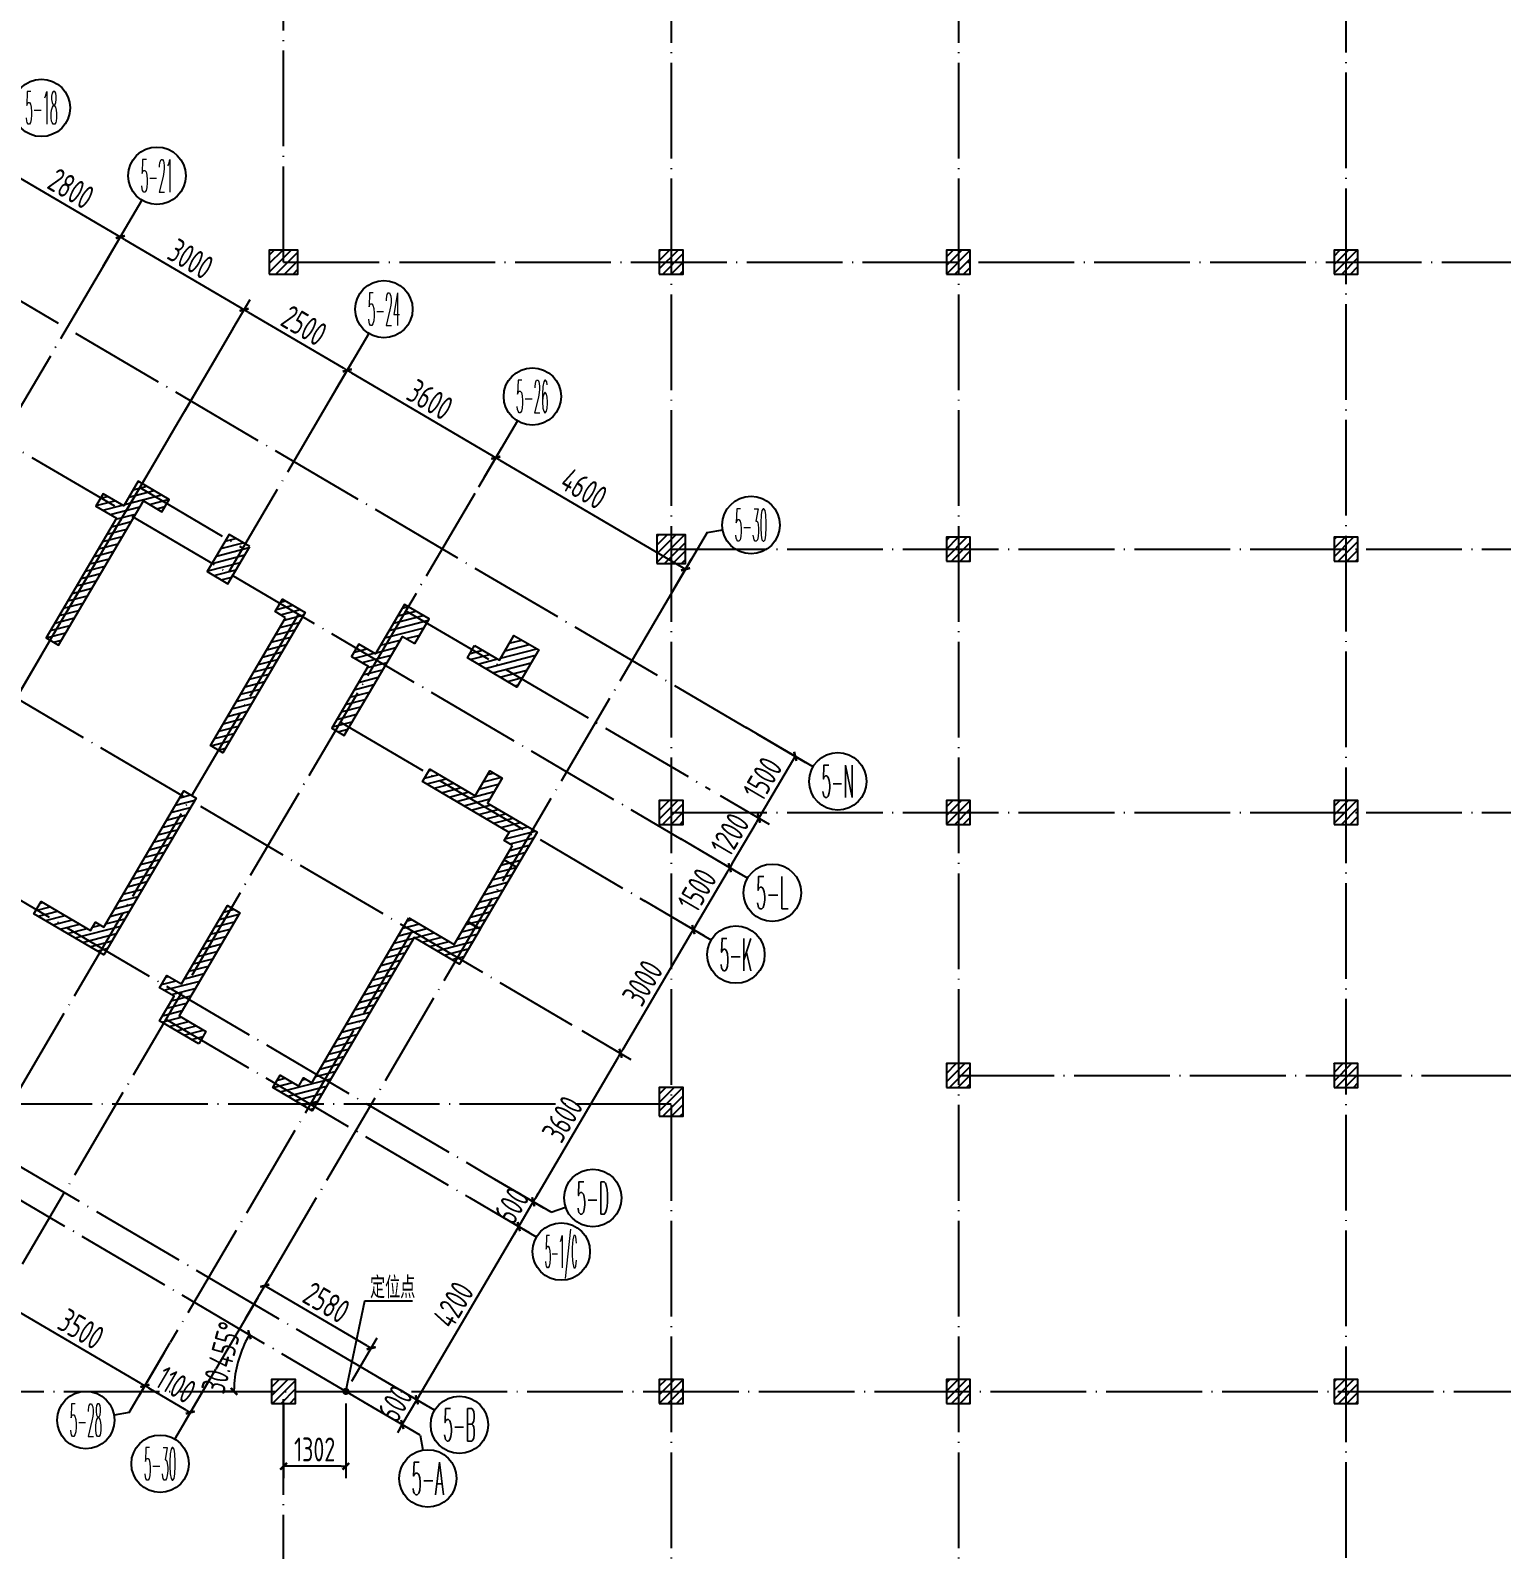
# Model space of a CAD drawing. Header units: millimetres. Extents: x 156735 to 386235, y 467499 to 703525.
# Drawn here: x 221457 to 252198, y 591088 to 622838 of the extents above; entities that cross this region are included whole.
import ezdxf
from ezdxf.enums import TextEntityAlignment as Align

# ---------------------------------------------------------------- set-up
doc = ezdxf.new("R2010")
doc.units = ezdxf.units.MM
doc.header["$LTSCALE"] = 100
doc.header["$PDMODE"] = 35
doc.header["$PDSIZE"] = 200
doc.linetypes.add('DOTE', pattern=[2.42, 2, -0.2, 0.02, -0.2])
for name, color, linetype in [('B-TEXT', 7, 'Continuous'), ('COLU', 7, 'Continuous'), ('colu-主楼', 7, 'Continuous'), ('h斜线-主楼', 7, 'Continuous'), ('h斜线-柱', 7, 'Continuous'), ('Q-AXIS', 3, 'Continuous'), ('Q-dote', 253, 'DOTE'), ('wall-主楼', 2, 'Continuous'), ('wall-开洞', 5, 'Continuous')]:
    doc.layers.add(name, color=color, linetype=linetype)
doc.styles.add('_TCH_AXIS', font='COMPLEX', dxfattribs={"bigfont": 'GBCBIG'})
doc.styles.add('COMPLEX', font='tssdeng.shx', dxfattribs={"width": 0.7, "bigfont": 'tssdchn.shx'})
doc.styles.add('TSSD_Dimension', font='Tssdeng.shx', dxfattribs={"width": 0.7, "bigfont": 'hztxt.shx'})
doc.styles.add('TSSD_REIN', font='Tssdeng.shx', dxfattribs={"width": 0.7, "bigfont": 'hztxt.shx'})
doc.dimstyles.new('TSSD_100_100', dxfattribs={"dimtxt": 300, "dimasz": 100, "dimexe": 100, "dimexo": 250, "dimgap": 100, "dimtad": 1, "dimdec": 0, "dimzin": 0, "dimdsep": 46, "dimtxsty": 'TSSD_Dimension', "dimblk": 'ARCHTICK', "dimcen": 0, "dimdle": 100, "dimclrt": 7, "dimadec": 0, "dimazin": 0, "dimtfac": 1, "dimtdec": 0, "dimtix": 1, "dimtmove": 2, "dimatfit": 3, "dimfxl": 1, "dimtolj": 1, "dimtzin": 0, "dimarcsym": 0})
doc.dimstyles.new('TSSD_100_100$0', dxfattribs={"dimtxt": 300, "dimasz": 100, "dimexe": 250, "dimexo": 250, "dimgap": 100, "dimtad": 1, "dimdec": 0, "dimzin": 0, "dimdsep": 46, "dimtxsty": 'TSSD_Dimension', "dimblk": '_tsdbk', "dimblk1": '_tsdbk', "dimblk2": '_tsdbk', "dimsah": 1, "dimcen": 0, "dimclrt": 7, "dimadec": 0, "dimazin": 0, "dimtfac": 1, "dimtdec": 0, "dimtix": 1, "dimtmove": 2, "dimatfit": 3, "dimldrblk": '_tsdbk', "dimfxl": 1, "dimtolj": 1, "dimtzin": 0, "dimarcsym": 0})
pattern_1 = [(14.545372, (-467532.8, -323140.33), (-31.895617, 122.929531), [])]
pattern_2 = [(45, (-467527.32, -323147.44), (-89.802561, 89.802561), [])]

# ---------------------------------------------------------------- blocks, each defined once
blk = doc.blocks.new('_tsdbk')
blk.add_line((-1, 0), (0, 0))
at = {"const_width": 0.5}
blk.add_lwpolyline([(-0.7, -0.7), (0.7, 0.7)], dxfattribs=at)
blk = doc.blocks.new('*D160')
at = {"layer": 'Defpoints', "color": 0}
for p in [(225981, 595610, 0), (225857, 595205), (225923, 594395), (228048, 594395), (228048, 594395)]:
    blk.add_point(p, dxfattribs=at)
at = {"layer": 'Q-AXIS', "color": 0, "lineweight": -2}
blk.add_line((225673, 594395), (225461, 594395), dxfattribs=at)
blk.add_arc((228048, 594395), 2337, 151.9977, 177.5477, dxfattribs=at)
at = {"layer": 'Q-AXIS', "color": 0, "lineweight": -2, "xscale": 100, "yscale": 100, "zscale": 100}
for p, rotation in [((226034, 595579), 60.77152682928899), ((225711, 594395), 268.7738449031905)]:
    blk.add_blockref('_tsdbk', p, dxfattribs=dict(at, rotation=rotation))
at = {"layer": 'Q-AXIS', "color": 7, "insert": (225456, 595100), "char_height": 500, "attachment_point": 5, "rotation": 74.7727, "style": 'TSSD_Dimension'}
blk.add_mtext('\\A1;30.455°', dxfattribs=at)
blk = doc.blocks.new('*D161')
at = {"layer": 'Defpoints', "color": 0}
for p in [(226746, 594395), (228048, 594395, 0), (226746, 592831)]:
    blk.add_point(p, dxfattribs=at)
at = {"layer": 'Q-AXIS', "color": 0, "lineweight": -2}
for p, q in [((226746, 594145), (226746, 592581)), ((228048, 594145), (228048, 592581)), ((227948, 592831), (226846, 592831))]:
    blk.add_line(p, q, dxfattribs=at)
at = {"layer": 'Q-AXIS', "color": 0, "lineweight": -2, "xscale": 100, "yscale": 100, "zscale": 100, "rotation": 180}
blk.add_blockref('_tsdbk', (226746, 592831), dxfattribs=at)
at = {"layer": 'Q-AXIS', "color": 0, "lineweight": -2, "xscale": 100, "yscale": 100, "zscale": 100}
blk.add_blockref('_tsdbk', (228048, 592831), dxfattribs=at)
at = {"layer": 'Q-AXIS', "color": 7, "insert": (227397, 593181), "char_height": 500, "attachment_point": 5, "style": 'TSSD_Dimension'}
blk.add_mtext('\\A1;1302', dxfattribs=at)
blk = doc.blocks.new('_AXISO')
blk.add_circle((0, 0), 0.5)
at = {"layer": 'B-TEXT', "style": 'COMPLEX', "width": 1.450893}
blk.add_attdef('A', text='', height=0.56, dxfattribs=at).set_placement((0.249375, -0.28), (0.749375, -0.28), align=Align.FIT)
blk = doc.blocks.new('*D162')
at = {"layer": 'Defpoints', "color": 0}
for p in [(228508, 594820), (228204, 594303), (229532, 594219)]:
    blk.add_point(p, dxfattribs=at)
at = {"layer": 'Q-AXIS', "color": 0, "lineweight": -2}
for p, q in [((228724, 594694), (229747, 594092)), ((229582, 594305), (229633, 594391)), ((228420, 594177), (229443, 593575)), ((229228, 593701), (229532, 594219)), ((229177, 593615), (229126, 593529))]:
    blk.add_line(p, q, dxfattribs=at)
at = {"layer": 'Q-AXIS', "color": 0, "lineweight": -2, "xscale": 100, "yscale": 100, "zscale": 100}
for p, rotation in [((229532, 594219), 239.5453717381822), ((229228, 593701), 59.54537173818224)]:
    blk.add_blockref('_tsdbk', p, dxfattribs=dict(at, rotation=rotation))
at = {"layer": 'Q-AXIS', "color": 7, "insert": (229078, 594137), "char_height": 500, "attachment_point": 5, "rotation": 59.5454, "style": 'TSSD_Dimension'}
blk.add_mtext('\\A1;600', dxfattribs=at)
blk = doc.blocks.new('*D163')
at = {"layer": 'Defpoints', "color": 0}
for p in [(234286, 604648), (235310, 604046), (232766, 602062)]:
    blk.add_point(p, dxfattribs=at)
at = {"layer": 'Q-AXIS', "color": 0, "lineweight": -2}
for p, q in [((234502, 604521), (235525, 603919)), ((233840, 601546), (235259, 603960)), ((232981, 601935), (234005, 601333))]:
    blk.add_line(p, q, dxfattribs=at)
at = {"layer": 'Q-AXIS', "color": 0, "lineweight": -2, "xscale": 100, "yscale": 100, "zscale": 100}
for p, rotation in [((235310, 604046), 59.5453717381822), ((233789, 601460), 239.5453717381822)]:
    blk.add_blockref('_tsdbk', p, dxfattribs=dict(at, rotation=rotation))
at = {"layer": 'Q-AXIS', "color": 7, "insert": (234248, 602930), "char_height": 500, "attachment_point": 5, "rotation": 59.5454, "style": 'TSSD_Dimension'}
blk.add_mtext('\\A1;3000', dxfattribs=at)
blk = doc.blocks.new('*D164')
at = {"layer": 'Defpoints', "color": 0}
for p in [(232766, 602062), (233789, 601460), (230941, 598958)]:
    blk.add_point(p, dxfattribs=at)
at = {"layer": 'Q-AXIS', "color": 0, "lineweight": -2}
for p, q in [((232981, 601935), (234005, 601333)), ((232015, 598443), (233739, 601374)), ((231157, 598831), (232180, 598230))]:
    blk.add_line(p, q, dxfattribs=at)
at = {"layer": 'Q-AXIS', "color": 0, "lineweight": -2, "xscale": 100, "yscale": 100, "zscale": 100}
for p, rotation in [((233789, 601460), 59.5453717381822), ((231965, 598356), 239.5453717381822)]:
    blk.add_blockref('_tsdbk', p, dxfattribs=dict(at, rotation=rotation))
at = {"layer": 'Q-AXIS', "color": 7, "insert": (232575, 600085), "char_height": 500, "attachment_point": 5, "rotation": 59.5454, "style": 'TSSD_Dimension'}
blk.add_mtext('\\A1;3600', dxfattribs=at)
blk = doc.blocks.new('*D165')
at = {"layer": 'Defpoints', "color": 0}
for p in [(230637, 598441), (231661, 597839), (228508, 594820)]:
    blk.add_point(p, dxfattribs=at)
at = {"layer": 'Q-AXIS', "color": 0, "lineweight": -2}
for p, q in [((230853, 598314), (231876, 597713)), ((229582, 594305), (231610, 597753)), ((228724, 594694), (229747, 594092))]:
    blk.add_line(p, q, dxfattribs=at)
at = {"layer": 'Q-AXIS', "color": 0, "lineweight": -2, "xscale": 100, "yscale": 100, "zscale": 100}
for p, rotation in [((231661, 597839), 59.5453717381822), ((229532, 594219), 239.5453717381822)]:
    blk.add_blockref('_tsdbk', p, dxfattribs=dict(at, rotation=rotation))
at = {"layer": 'Q-AXIS', "color": 7, "insert": (230294, 596206), "char_height": 500, "attachment_point": 5, "rotation": 59.5454, "style": 'TSSD_Dimension'}
blk.add_mtext('\\A1;4200', dxfattribs=at)
blk = doc.blocks.new('*D166')
at = {"layer": 'Defpoints', "color": 0}
for p in [(230941, 598958), (230637, 598441), (231965, 598356)]:
    blk.add_point(p, dxfattribs=at)
at = {"layer": 'Q-AXIS', "color": 0, "lineweight": -2}
for p, q in [((231157, 598831), (232180, 598230)), ((232015, 598443), (232066, 598529)), ((230853, 598314), (231876, 597713)), ((231661, 597839), (231965, 598356)), ((231610, 597753), (231559, 597667))]:
    blk.add_line(p, q, dxfattribs=at)
at = {"layer": 'Q-AXIS', "color": 0, "lineweight": -2, "xscale": 100, "yscale": 100, "zscale": 100}
for p, rotation in [((231965, 598356), 239.5453717381822), ((231661, 597839), 59.54537173818224)]:
    blk.add_blockref('_tsdbk', p, dxfattribs=dict(at, rotation=rotation))
at = {"layer": 'Q-AXIS', "color": 7, "insert": (231511, 598275), "char_height": 500, "attachment_point": 5, "rotation": 59.5454, "style": 'TSSD_Dimension'}
blk.add_mtext('\\A1;600', dxfattribs=at)
blk = doc.blocks.new('*D167')
at = {"layer": 'Defpoints', "color": 0}
for p in [(235655, 606975), (236678, 606373), (235047, 605941)]:
    blk.add_point(p, dxfattribs=at)
at = {"layer": 'Q-AXIS', "color": 0, "lineweight": -2}
for p, q in [((235870, 606848), (236894, 606246)), ((236121, 605425), (236628, 606287)), ((235262, 605814), (236286, 605212))]:
    blk.add_line(p, q, dxfattribs=at)
at = {"layer": 'Q-AXIS', "color": 0, "lineweight": -2, "xscale": 100, "yscale": 100, "zscale": 100}
for p, rotation in [((236678, 606373), 59.5453717381822), ((236070, 605339), 239.5453717381822)]:
    blk.add_blockref('_tsdbk', p, dxfattribs=dict(at, rotation=rotation))
at = {"layer": 'Q-AXIS', "color": 7, "insert": (236073, 606033), "char_height": 500, "attachment_point": 5, "rotation": 59.5454, "style": 'TSSD_Dimension'}
blk.add_mtext('\\A1;1200', dxfattribs=at)
blk = doc.blocks.new('*D168')
at = {"layer": 'Defpoints', "color": 0}
for p in [(235047, 605941), (236070, 605339), (234286, 604648)]:
    blk.add_point(p, dxfattribs=at)
at = {"layer": 'Q-AXIS', "color": 0, "lineweight": -2}
for p, q in [((235262, 605814), (236286, 605212)), ((235361, 604132), (236020, 605253)), ((234502, 604521), (235525, 603919))]:
    blk.add_line(p, q, dxfattribs=at)
at = {"layer": 'Q-AXIS', "color": 0, "lineweight": -2, "xscale": 100, "yscale": 100, "zscale": 100}
for p, rotation in [((236070, 605339), 59.5453717381822), ((235310, 604046), 239.5453717381822)]:
    blk.add_blockref('_tsdbk', p, dxfattribs=dict(at, rotation=rotation))
at = {"layer": 'Q-AXIS', "color": 7, "insert": (235388, 604870), "char_height": 500, "attachment_point": 5, "rotation": 59.5454, "style": 'TSSD_Dimension'}
blk.add_mtext('\\A1;1500', dxfattribs=at)
blk = doc.blocks.new('*D238')
at = {"layer": 'Defpoints', "color": 0}
for p in [(224380, 595414), (225328, 594856), (223849, 594510)]:
    blk.add_point(p, dxfattribs=at)
at = {"layer": 'Q-AXIS', "color": 0, "lineweight": -2}
for p, q in [((224253, 595198), (223722, 594295)), ((224711, 594004), (223935, 594460)), ((225202, 594640), (224671, 593737))]:
    blk.add_line(p, q, dxfattribs=at)
at = {"layer": 'Q-AXIS', "color": 0, "lineweight": -2, "xscale": 100, "yscale": 100, "zscale": 100}
for p, rotation in [((223849, 594510), 149.5453717284593), ((224797, 593953), 329.5453717284593)]:
    blk.add_blockref('_tsdbk', p, dxfattribs=dict(at, rotation=rotation))
at = {"layer": 'Q-AXIS', "color": 7, "insert": (224501, 594533), "char_height": 500, "attachment_point": 5, "rotation": 329.5454, "style": 'TSSD_Dimension'}
blk.add_mtext('\\A1;1100', dxfattribs=at)
blk = doc.blocks.new('*D245')
at = {"layer": 'Defpoints', "color": 0}
for p in [(221363, 597188), (220832, 596284), (224380, 595414)]:
    blk.add_point(p, dxfattribs=at)
at = {"layer": 'Q-AXIS', "color": 0, "lineweight": -2}
for p, q in [((221236, 596972), (220705, 596069)), ((223763, 594561), (220918, 596234)), ((224253, 595198), (223722, 594295))]:
    blk.add_line(p, q, dxfattribs=at)
at = {"layer": 'Q-AXIS', "color": 0, "lineweight": -2, "xscale": 100, "yscale": 100, "zscale": 100}
for p, rotation in [((220832, 596284), 149.5453717284593), ((223849, 594510), 329.5453717284593)]:
    blk.add_blockref('_tsdbk', p, dxfattribs=dict(at, rotation=rotation))
at = {"layer": 'Q-AXIS', "color": 7, "insert": (222518, 595699), "char_height": 500, "attachment_point": 5, "rotation": 329.5454, "style": 'TSSD_Dimension'}
blk.add_mtext('\\A1;3500', dxfattribs=at)
blk = doc.blocks.new('*D249')
at = {"layer": 'Defpoints', "color": 0}
for p in [(226354, 596604), (225824, 595702), (228048, 594395)]:
    blk.add_point(p, dxfattribs=at)
at = {"layer": 'Q-AXIS', "color": 0, "lineweight": -2}
for p, q in [((225951, 595918), (226481, 596820)), ((228492, 595347), (226441, 596553)), ((228175, 594610), (228705, 595512))]:
    blk.add_line(p, q, dxfattribs=at)
at = {"layer": 'Q-AXIS', "color": 0, "lineweight": -2, "xscale": 100, "yscale": 100, "zscale": 100}
for p, rotation in [((226354, 596604), 149.5453717324841), ((228578, 595297), 329.5453717324841)]:
    blk.add_blockref('_tsdbk', p, dxfattribs=dict(at, rotation=rotation))
at = {"layer": 'Q-AXIS', "color": 7, "insert": (227644, 596252), "char_height": 500, "attachment_point": 5, "rotation": 329.5454, "style": 'TSSD_Dimension'}
blk.add_mtext('\\A1;2580', dxfattribs=at)
blk = doc.blocks.new('*D250')
at = {"layer": 'Defpoints', "color": 0}
for p in [(222974, 617903), (225922, 617000), (225560, 616383)]:
    blk.add_point(p, dxfattribs=at)
at = {"layer": 'Q-AXIS', "color": 0, "lineweight": -2}
for p, q in [((223100, 618119), (223463, 618736)), ((223422, 618469), (225836, 617050)), ((225686, 616598), (226049, 617215))]:
    blk.add_line(p, q, dxfattribs=at)
at = {"layer": 'Q-AXIS', "color": 0, "lineweight": -2, "yscale": 100, "zscale": 100}
for p, xscale, rotation in [((223336, 618520), 100, 149.5453717358996), ((225922, 617000), 99.99999999999999, 329.5453717358995)]:
    blk.add_blockref('_tsdbk', p, dxfattribs=dict(at, xscale=xscale, rotation=rotation))
at = {"layer": 'Q-AXIS', "color": 7, "insert": (224807, 618062), "char_height": 500, "attachment_point": 5, "rotation": 329.5454, "style": 'TSSD_Dimension'}
blk.add_mtext('\\A1;3000', dxfattribs=at)
blk = doc.blocks.new('*D251')
at = {"layer": 'Defpoints', "color": 0}
for p in [(225560, 616383), (228077, 615732), (227715, 615115)]:
    blk.add_point(p, dxfattribs=at)
at = {"layer": 'Q-AXIS', "color": 0, "lineweight": -2}
for p, q in [((225686, 616598), (226049, 617215)), ((226009, 616949), (227991, 615783)), ((227841, 615331), (228204, 615948))]:
    blk.add_line(p, q, dxfattribs=at)
at = {"layer": 'Q-AXIS', "color": 0, "lineweight": -2, "xscale": 100, "yscale": 100, "zscale": 100}
for p, rotation in [((225922, 617000), 149.5453717284593), ((228077, 615732), 329.5453717284593)]:
    blk.add_blockref('_tsdbk', p, dxfattribs=dict(at, rotation=rotation))
at = {"layer": 'Q-AXIS', "color": 7, "insert": (227177, 616668), "char_height": 500, "attachment_point": 5, "rotation": 329.5454, "style": 'TSSD_Dimension'}
blk.add_mtext('\\A1;2500', dxfattribs=at)
blk = doc.blocks.new('*D256')
at = {"layer": 'Defpoints', "color": 0}
for p in [(220560, 619322), (223336, 618520), (222974, 617903)]:
    blk.add_point(p, dxfattribs=at)
at = {"layer": 'Q-AXIS', "color": 0, "lineweight": -2}
for p, q in [((220687, 619538), (221049, 620155)), ((221009, 619889), (223250, 618571)), ((223100, 618119), (223463, 618736))]:
    blk.add_line(p, q, dxfattribs=at)
at = {"layer": 'Q-AXIS', "color": 0, "lineweight": -2, "yscale": 100, "zscale": 100}
for p, xscale, rotation in [((220923, 619939), 100, 149.5453717358996), ((223336, 618520), 99.99999999999999, 329.5453717358995)]:
    blk.add_blockref('_tsdbk', p, dxfattribs=dict(at, xscale=xscale, rotation=rotation))
at = {"layer": 'Q-AXIS', "color": 7, "insert": (222307, 619531), "char_height": 500, "attachment_point": 5, "rotation": 329.5454, "style": 'TSSD_Dimension'}
blk.add_mtext('\\A1;2800', dxfattribs=at)
blk = doc.blocks.new('*D259')
at = {"layer": 'Defpoints', "color": 0}
for p in [(230818, 613291), (235146, 611576), (234783, 610959)]:
    blk.add_point(p, dxfattribs=at)
at = {"layer": 'Q-AXIS', "color": 0, "lineweight": -2}
for p, q in [((230945, 613506), (231307, 614123)), ((231267, 613857), (235060, 611627)), ((234910, 611175), (235273, 611792))]:
    blk.add_line(p, q, dxfattribs=at)
at = {"layer": 'Q-AXIS', "color": 0, "lineweight": -2, "xscale": 100, "yscale": 100, "zscale": 100}
for p, rotation in [((231181, 613908), 149.5453717284593), ((235146, 611576), 329.5453717284593)]:
    blk.add_blockref('_tsdbk', p, dxfattribs=dict(at, rotation=rotation))
at = {"layer": 'Q-AXIS', "color": 7, "insert": (233024, 613261), "char_height": 500, "attachment_point": 5, "rotation": 329.5454, "style": 'TSSD_Dimension'}
blk.add_mtext('\\A1;4600', dxfattribs=at)
blk = doc.blocks.new('*D260')
at = {"layer": 'Defpoints', "color": 0}
for p in [(227715, 615115), (231181, 613908), (230818, 613291)]:
    blk.add_point(p, dxfattribs=at)
at = {"layer": 'Q-AXIS', "color": 0, "lineweight": -2}
for p, q in [((227841, 615331), (228204, 615948)), ((228164, 615682), (231095, 613958)), ((230945, 613506), (231307, 614123))]:
    blk.add_line(p, q, dxfattribs=at)
at = {"layer": 'Q-AXIS', "color": 0, "lineweight": -2, "xscale": 100, "yscale": 100, "zscale": 100}
for p, rotation in [((228077, 615732), 149.5453717284593), ((231181, 613908), 329.5453717284593)]:
    blk.add_blockref('_tsdbk', p, dxfattribs=dict(at, rotation=rotation))
at = {"layer": 'Q-AXIS', "color": 7, "insert": (229807, 615122), "char_height": 500, "attachment_point": 5, "rotation": 329.5454, "style": 'TSSD_Dimension'}
blk.add_mtext('\\A1;3600', dxfattribs=at)
blk = doc.blocks.new('*D681')
at = {"layer": 'Defpoints', "color": 0}
for p in [(236423, 608263), (237439, 607666), (235655, 606975)]:
    blk.add_point(p, dxfattribs=at)
at = {"layer": 'Q-AXIS', "color": 0, "lineweight": -2}
for p, q in [((236638, 608137), (237654, 607539)), ((236729, 606459), (237388, 607580)), ((235870, 606848), (236894, 606246))]:
    blk.add_line(p, q, dxfattribs=at)
at = {"layer": 'Q-AXIS', "color": 0, "lineweight": -2, "xscale": 100, "yscale": 100, "zscale": 100}
for p, rotation in [((237439, 607666), 59.54537173818152), ((236678, 606373), 239.5453717381816)]:
    blk.add_blockref('_tsdbk', p, dxfattribs=dict(at, rotation=rotation))
at = {"layer": 'Q-AXIS', "color": 7, "insert": (236757, 607197), "char_height": 500, "attachment_point": 5, "rotation": 59.5454, "style": 'TSSD_Dimension'}
blk.add_mtext('\\A1;1500', dxfattribs=at)

msp = doc.modelspace()

# ---------------------------------------------------------------- hatches: boundary and pattern name
at = {"layer": 'h斜线-主楼'}
h = msp.add_hatch(dxfattribs=at)
h.set_pattern_fill('ANSI31', color=256, scale=40, angle=-30.45463, style=0)
h.set_pattern_definition(pattern_1)
h.paths.add_polyline_path([(223711.7, 613417.5), (223407.6, 612900.2), (222976.6, 613153.7), (222824.5, 612895.1), (223255.5, 612641.6), (221785.7, 610141.7), (222044.3, 609989.7), (223818.3, 613006.8), (224206.2, 612778.7), (224358.2, 613037.3)])
h = msp.add_hatch(dxfattribs=at)
h.set_pattern_fill('ANSI31', color=256, scale=40, angle=-30.45463, style=0)
h.set_pattern_definition(pattern_1)
h.paths.add_polyline_path([(226039.2, 612048.9), (225608.2, 612302.4), (225152, 611526.5), (225583, 611273.1)])
h = msp.add_hatch(dxfattribs=at)
h.set_pattern_fill('ANSI31', color=256, scale=40, angle=-30.45463, style=0)
h.set_pattern_definition(pattern_1)
h.paths.add_polyline_path([(226789.9, 610563.5), (226574.4, 610690.2), (226726.4, 610948.8), (227200.5, 610670.1), (225477.2, 607739.2), (225218.6, 607891.2)])
h = msp.add_hatch(dxfattribs=at)
h.set_pattern_fill('ANSI31', color=256, scale=40, angle=-30.45463, style=0)
h.set_pattern_definition(pattern_1)
h.paths.add_polyline_path([(229487.3, 610021.5), (229791.4, 610538.7), (229274.2, 610842.8), (228666, 609808.4), (228321.2, 610011.2), (228169.1, 609752.5), (228513.9, 609549.8), (227753.6, 608256.8), (228012.3, 608104.7), (229228.7, 610173.6)])
h = msp.add_hatch(dxfattribs=at)
h.set_pattern_fill('ANSI31', color=256, scale=40, angle=-30.45463, style=0)
h.set_pattern_definition(pattern_1)
h.paths.add_polyline_path([(230739.7, 609981.2), (231256.9, 609677.1), (231561, 610194.3), (232078.2, 609890.2), (231622, 609114.4), (230587.6, 609722.6)])
h = msp.add_hatch(dxfattribs=at)
h.set_pattern_fill('ANSI31', color=256, scale=40, angle=-30.45463, style=0)
h.set_pattern_definition(pattern_1)
h.paths.add_polyline_path([(231531.4, 605803.5), (231359, 605904.9), (231460.4, 606077.3), (229650.1, 607141.7), (229802.2, 607400.3), (230750.4, 606842.7), (231054.5, 607360), (231313.1, 607207.9), (231009, 606690.7), (232043.4, 606082.5), (231612.6, 605349.7), (231354, 605501.8)])
h = msp.add_hatch(dxfattribs=at)
h.set_pattern_fill('ANSI31', color=256, scale=40, angle=-30.45463, style=0)
h.set_pattern_definition(pattern_1)
h.paths.add_polyline_path([(222988.4, 604098.3), (224661.1, 606943), (224919.7, 606790.9), (222993.6, 603515.2), (221528.2, 604376.9), (221680.2, 604635.5), (222714.7, 604027.2), (222816, 604199.7)])
h = msp.add_hatch(dxfattribs=at)
h.set_pattern_fill('ANSI31', color=256, scale=40, angle=-30.45463, style=0)
h.set_pattern_definition(pattern_1)
h.paths.add_polyline_path([(231355.6, 605504.4), (231614.2, 605352.4), (230853.9, 604059.3), (230595.3, 604211.4)])
h = msp.add_hatch(dxfattribs=at)
h.set_pattern_fill('ANSI31', color=256, scale=40, angle=-30.45463, style=0)
h.set_pattern_definition(pattern_1)
h.paths.add_polyline_path([(224973.9, 601654.8), (224155, 602136.3), (224459.1, 602653.6), (224157.4, 602831), (224309.4, 603089.6), (224611.1, 602912.2), (225574.2, 604550), (225832.8, 604398), (224869.8, 602760.1), (224565.6, 602242.9), (225126, 601913.4)])
h = msp.add_hatch(dxfattribs=at)
h.set_pattern_fill('ANSI31', color=256, scale=40, angle=-30.45463, style=0)
h.set_pattern_definition(pattern_1)
h.paths.add_polyline_path([(229366.7, 604292.2), (230315, 603734.6), (230593.7, 604208.7), (230852.3, 604056.7), (230421.5, 603324), (229473.3, 603881.5), (227344.5, 600261), (226525.5, 600742.5), (226677.6, 601001.1), (227065.5, 600773), (227166.9, 600945.4), (227339.3, 600844)])
at = {"layer": 'h斜线-柱'}
h = msp.add_hatch(dxfattribs=at)
h.set_pattern_fill('ANSI31', color=256, scale=40, style=0)
h.set_pattern_definition(pattern_2)
h.paths.add_polyline_path([(226446.5, 617744.7), (227046.5, 617744.7), (227046.5, 618244.7), (226446.5, 618244.7)])
h = msp.add_hatch(dxfattribs=at)
h.set_pattern_fill('ANSI31', color=256, scale=40, style=0)
h.set_pattern_definition(pattern_2)
h.paths.add_polyline_path([(234596.5, 617744.7), (235096.5, 617744.7), (235096.5, 618244.7), (234596.5, 618244.7)])
h = msp.add_hatch(dxfattribs=at)
h.set_pattern_fill('ANSI31', color=256, scale=40, style=0)
h.set_pattern_definition(pattern_2)
h.paths.add_polyline_path([(240596.5, 617744.7), (241096.5, 617744.7), (241096.5, 618244.7), (240596.5, 618244.7)])
h = msp.add_hatch(dxfattribs=at)
h.set_pattern_fill('ANSI31', color=256, scale=40, style=0)
h.set_pattern_definition(pattern_2)
h.paths.add_polyline_path([(248696.5, 617744.7), (249196.5, 617744.7), (249196.5, 618244.7), (248696.5, 618244.7)])
h = msp.add_hatch(dxfattribs=at)
h.set_pattern_fill('ANSI31', color=256, scale=40, angle=-2e-12, style=0)
h.paths.add_polyline_path([(234546.5, 611694.7), (235146.5, 611694.7), (235146.5, 612294.7), (234546.5, 612294.7)])
h = msp.add_hatch(dxfattribs=at)
h.set_pattern_fill('ANSI31', color=256, scale=40, style=0)
h.set_pattern_definition(pattern_2)
h.paths.add_polyline_path([(240596.5, 611744.7), (241096.5, 611744.7), (241096.5, 612244.7), (240596.5, 612244.7)])
h = msp.add_hatch(dxfattribs=at)
h.set_pattern_fill('ANSI31', color=256, scale=40, style=0)
h.set_pattern_definition(pattern_2)
h.paths.add_polyline_path([(248696.5, 611744.7), (249196.5, 611744.7), (249196.5, 612244.7), (248696.5, 612244.7)])
h = msp.add_hatch(dxfattribs=at)
h.set_pattern_fill('ANSI31', color=256, scale=40, style=0)
h.set_pattern_definition(pattern_2)
h.paths.add_polyline_path([(234596.5, 606244.7), (235096.5, 606244.7), (235096.5, 606744.7), (234596.5, 606744.7)])
h = msp.add_hatch(dxfattribs=at)
h.set_pattern_fill('ANSI31', color=256, scale=40, style=0)
h.set_pattern_definition(pattern_2)
h.paths.add_polyline_path([(240596.5, 606244.7), (241096.5, 606244.7), (241096.5, 606744.7), (240596.5, 606744.7)])
h = msp.add_hatch(dxfattribs=at)
h.set_pattern_fill('ANSI31', color=256, scale=40, style=0)
h.set_pattern_definition(pattern_2)
h.paths.add_polyline_path([(248696.5, 606244.7), (249196.5, 606244.7), (249196.5, 606744.7), (248696.5, 606744.7)])
h = msp.add_hatch(dxfattribs=at)
h.set_pattern_fill('ANSI31', color=256, scale=40, style=0)
h.set_pattern_definition(pattern_2)
h.paths.add_polyline_path([(240596.5, 600744.7), (241096.5, 600744.7), (241096.5, 601244.7), (240596.5, 601244.7)])
h = msp.add_hatch(dxfattribs=at)
h.set_pattern_fill('ANSI31', color=256, scale=40, style=0)
h.set_pattern_definition(pattern_2)
h.paths.add_polyline_path([(248696.5, 600744.7), (249196.5, 600744.7), (249196.5, 601244.7), (248696.5, 601244.7)])
h = msp.add_hatch(dxfattribs=at)
h.set_pattern_fill('ANSI31', color=256, scale=40, style=0)
h.set_pattern_definition(pattern_2)
h.paths.add_polyline_path([(234596.5, 600144.7), (235096.5, 600144.7), (235096.5, 600744.7), (234596.5, 600744.7)])
h = msp.add_hatch(dxfattribs=at)
h.set_pattern_fill('ANSI31', color=256, scale=40, style=0)
h.set_pattern_definition(pattern_2)
h.paths.add_polyline_path([(226496.5, 594144.7), (226996.5, 594144.7), (226996.5, 594644.7), (226496.5, 594644.7)])
h = msp.add_hatch(dxfattribs=at)
h.set_pattern_fill('ANSI31', color=256, scale=40, style=0)
h.set_pattern_definition(pattern_2)
h.paths.add_polyline_path([(234596.5, 594144.7), (235096.5, 594144.7), (235096.5, 594644.7), (234596.5, 594644.7)])
h = msp.add_hatch(dxfattribs=at)
h.set_pattern_fill('ANSI31', color=256, scale=40, style=0)
h.set_pattern_definition(pattern_2)
h.paths.add_polyline_path([(240596.5, 594144.7), (241096.5, 594144.7), (241096.5, 594644.7), (240596.5, 594644.7)])
h = msp.add_hatch(dxfattribs=at)
h.set_pattern_fill('ANSI31', color=256, scale=40, style=0)
h.set_pattern_definition(pattern_2)
h.paths.add_polyline_path([(248696.5, 594144.7), (249196.5, 594144.7), (249196.5, 594644.7), (248696.5, 594644.7)])

# ---------------------------------------------------------------- linework, layer by layer
at = {"layer": 'COLU'}
for points in [[(226446.5, 617744.7), (227046.5, 617744.7), (227046.5, 618244.7), (226446.5, 618244.7)], [(234596.5, 617744.7), (235096.5, 617744.7), (235096.5, 618244.7), (234596.5, 618244.7)], [(240596.5, 617744.7), (241096.5, 617744.7), (241096.5, 618244.7), (240596.5, 618244.7)], [(248696.5, 617744.7), (249196.5, 617744.7), (249196.5, 618244.7), (248696.5, 618244.7)], [(234546.5, 611694.7), (235146.5, 611694.7), (235146.5, 612294.7), (234546.5, 612294.7)], [(240596.5, 611744.7), (241096.5, 611744.7), (241096.5, 612244.7), (240596.5, 612244.7)], [(248696.5, 611744.7), (249196.5, 611744.7), (249196.5, 612244.7), (248696.5, 612244.7)], [(234596.5, 606244.7), (235096.5, 606244.7), (235096.5, 606744.7), (234596.5, 606744.7)], [(240596.5, 606244.7), (241096.5, 606244.7), (241096.5, 606744.7), (240596.5, 606744.7)], [(248696.5, 606244.7), (249196.5, 606244.7), (249196.5, 606744.7), (248696.5, 606744.7)], [(240596.5, 600744.7), (241096.5, 600744.7), (241096.5, 601244.7), (240596.5, 601244.7)], [(248696.5, 600744.7), (249196.5, 600744.7), (249196.5, 601244.7), (248696.5, 601244.7)], [(234596.5, 600144.7), (235096.5, 600144.7), (235096.5, 600744.7), (234596.5, 600744.7)], [(226496.5, 594144.7), (226996.5, 594144.7), (226996.5, 594644.7), (226496.5, 594644.7)], [(234596.5, 594144.7), (235096.5, 594144.7), (235096.5, 594644.7), (234596.5, 594644.7)], [(240596.5, 594144.7), (241096.5, 594144.7), (241096.5, 594644.7), (240596.5, 594644.7)], [(248696.5, 594144.7), (249196.5, 594144.7), (249196.5, 594644.7), (248696.5, 594644.7)]]:
    msp.add_lwpolyline(points, close=True, dxfattribs=at)
at = {"layer": 'colu-主楼'}
msp.add_lwpolyline([(226039.2, 612048.9), (225608.2, 612302.4), (225152, 611526.5), (225583, 611273.1)], close=True, dxfattribs=at)
at = {"layer": 'Q-AXIS'}
for p, q in [((223787.5, 619287.6), (222973.5, 617903.2)), ((228528.7, 616499.9), (227714.7, 615115.5)), ((231632, 614675.2), (230818, 613290.8)), ((235597.3, 612343.7), (234783.3, 610959.3)), ((235597.3, 612343.7), (235923.4, 612399.3)), ((237810.5, 607447.8, 0), (236415.3, 608268.1, 0)), ((237810.5, 607447.8, 0), (236415.3, 608268.1, 0)), ((236442, 605120.3, 0), (235046.7, 605940.7, 0)), ((235681.7, 603827.2, 0), (234286.5, 604647.6, 0)), ((232336.5, 598137.8, 0), (230941.2, 598958.2, 0)), ((232032.3, 597620.6, 0), (230637.1, 598441, 0)), ((232336.5, 598137.8, 0), (232641, 598242.3, 0)), ((223523.6, 593956.7), (224380.1, 595413.5)), ((224471.8, 593399.1), (225328.4, 594856)), ((229903.6, 594000.1, 0), (228508.3, 594820.5, 0)), ((229599.4, 593482.9, 0), (228204.2, 594303.2, 0)), ((223523.6, 593956.7), (223206.6, 593900)), ((229599.4, 593482.9, 0), (229656.2, 593165.9, 0))]:
    msp.add_line(p, q, dxfattribs=at)
at = {"layer": 'Q-AXIS', "elevation": 0}
msp.add_lwpolyline([(228048, 594394.7), (228443, 596287.6), (229438.5, 596287.6)], dxfattribs=at)
at = {"layer": 'Q-AXIS', "const_width": 75}
msp.add_lwpolyline([(228013.3, 594408.7, 1), (228082.8, 594380.7, 1)], format="xyb", close=True, dxfattribs=at)
at = {"layer": 'Q-dote', "ltscale": 10}
for p, q in [((234846.5, 677819.9), (234846.6, 534412)), ((240846.5, 677819.9), (240846.5, 532994.7)), ((248946.5, 655836), (248946.5, 532994.7)), ((226746.5, 617994.7), (226746.5, 651994.7)), ((197366.9, 631227.4), (236422.6, 608263.5, 0)), ((193717.5, 625020.8), (232773.2, 602056.9, 0)), ((206885.6, 622498.5, 0), (235054.1, 605936, 0)), ((223100.1, 618118.4), (218572.2, 610406.8)), ((226746.5, 617994.7), (281346.5, 617994.7)), ((189459.9, 617779.7), (228515.6, 594815.8, 0)), ((189155.8, 617262.5), (228211.5, 594298.6, 0)), ((225686.2, 616597.9), (216231.2, 600494.6)), ((225363.2, 616048.1), (215908.2, 599944.8)), ((227841.2, 615330.7), (225591.8, 611499.6)), ((230740.6, 613159.4), (221285.7, 597056.1)), ((223740.5, 613284.2, 0), (225895.6, 612017, 0)), ((234846.5, 611994.7), (292846.5, 611994.7)), ((234783.2, 610959), (225328.2, 594855.7)), ((227057, 610638.1), (219647.8, 598019.1)), ((229302.4, 610709.9, 0), (235662.3, 606970.5, 0)), ((227935.4, 608381.6, 0), (234293.8, 604643, 0)), ((218042.4, 606542.1, 0), (230948.5, 598953.6, 0)), ((234846.5, 606494.7), (301196.5, 606494.7)), ((229433.7, 604020.5), (224380, 595413.2)), ((224289.9, 602172.7, 0), (230644.4, 598436.3, 0)), ((240846.5, 600994.7), (301196.5, 600994.7)), ((234846.5, 600394.7), (192877, 600394.7)), ((193117.8, 594394.7), (306546.5, 594394.7)), ((226746.5, 538994.7), (226746.5, 594394.7))]:
    msp.add_line(p, q, dxfattribs=at)
at = {"layer": 'wall-主楼', "elevation": 0}
for points in [[(223711.7, 613417.5), (223407.6, 612900.2), (222976.6, 613153.7), (222824.5, 612895.1), (223255.5, 612641.6), (221785.7, 610141.7), (222044.3, 609989.7), (223818.3, 613006.8), (224206.2, 612778.7), (224358.2, 613037.3)], [(231531.4, 605803.5), (231359, 605904.9), (231460.4, 606077.3), (229650.1, 607141.7), (229802.2, 607400.3), (230750.4, 606842.7), (231054.5, 607360), (231313.1, 607207.9), (231009, 606690.7), (232043.4, 606082.5), (231612.6, 605349.7), (231354, 605501.8)], [(222988.4, 604098.3), (224661.1, 606943), (224919.7, 606790.9), (222993.6, 603515.2), (221528.2, 604376.9), (221680.2, 604635.5), (222714.7, 604027.2), (222816, 604199.7)]]:
    msp.add_lwpolyline(points, close=True, dxfattribs=at)
at = {"layer": 'wall-主楼'}
for points in [[(226789.9, 610563.5), (226574.4, 610690.2), (226726.4, 610948.8), (227200.5, 610670.1), (225477.2, 607739.2), (225218.6, 607891.2)], [(229487.3, 610021.5), (229791.4, 610538.7), (229274.2, 610842.8), (228666, 609808.4), (228321.2, 610011.2), (228169.1, 609752.5), (228513.9, 609549.8), (227753.6, 608256.8), (228012.3, 608104.7), (229228.7, 610173.6)], [(230739.7, 609981.2), (231256.9, 609677.1), (231561, 610194.3), (232078.2, 609890.2), (231622, 609114.4), (230587.6, 609722.6)], [(229366.7, 604292.2), (230315, 603734.6), (230593.7, 604208.7), (230852.3, 604056.7), (230421.5, 603324), (229473.3, 603881.5), (227344.5, 600261), (226525.5, 600742.5), (226677.6, 601001.1), (227065.5, 600773), (227166.9, 600945.4), (227339.3, 600844)]]:
    msp.add_lwpolyline(points, close=True, dxfattribs=at)
at = {"layer": 'wall-主楼', "elevation": 0}
msp.add_lwpolyline([(224973.9, 601654.8), (224155, 602136.3), (224459.1, 602653.6), (224157.4, 602831), (224309.4, 603089.6), (224611.1, 602912.2), (225574.2, 604550), (225832.8, 604398), (224869.8, 602760.1), (224565.6, 602242.9), (225126, 601913.4), (224973.9, 601654.8)], dxfattribs=at)
at = {"layer": 'wall-开洞', "elevation": 0}
msp.add_lwpolyline([(231355.6, 605504.4), (231614.2, 605352.4), (230853.9, 604059.3), (230595.3, 604211.4)], close=True, dxfattribs=at)

# ---------------------------------------------------------------- block references
at = {"layer": 'Q-AXIS'}
ref = msp.add_blockref('_AXISO', (221687.9, 621218.2), dxfattribs=dict(at, xscale=1199.999999999998, yscale=1200, zscale=1200, rotation=359.9996457873791))
ref.add_attrib('A', '5-18', dxfattribs={"color": 7, "height": 678.82, "rotation": 359.99965, "style": '_TCH_AXIS', "width": 0.28}).set_placement((221348.5, 620878.8), (222027.3, 620878.7), align=Align.FIT)
ref = msp.add_blockref('_AXISO', (224101.6, 619799), dxfattribs=dict(at, xscale=1199.999999999998, yscale=1200, zscale=1200, rotation=359.9996457873791))
ref.add_attrib('A', '5-21', dxfattribs={"color": 7, "height": 678.82, "rotation": 359.99965, "style": '_TCH_AXIS', "width": 0.28}).set_placement((223762.2, 619459.6), (224441, 619459.6), align=Align.FIT)
ref = msp.add_blockref('_AXISO', (228842.8, 617011.3), dxfattribs=dict(at, xscale=1199.999999999998, yscale=1200, zscale=1200, rotation=359.9996457873791))
ref.add_attrib('A', '5-24', dxfattribs={"color": 7, "height": 678.82, "rotation": 359.99965, "style": '_TCH_AXIS', "width": 0.256098}).set_placement((228503.4, 616671.8), (229182.2, 616671.8), align=Align.FIT)
ref = msp.add_blockref('_AXISO', (231946.1, 615186.6), dxfattribs=dict(at, xscale=1199.999999999998, yscale=1200, zscale=1200, rotation=359.9996457873791))
ref.add_attrib('A', '5-26', dxfattribs={"color": 7, "height": 678.82, "rotation": 359.99965, "style": '_TCH_AXIS', "width": 0.2625}).set_placement((231606.7, 614847.2), (232285.5, 614847.2), align=Align.FIT)
ref = msp.add_blockref('_AXISO', (236514.9, 612500.2), dxfattribs=dict(at, xscale=1199.999999999998, yscale=1200, zscale=1200, rotation=359.9996457873791))
ref.add_attrib('A', '5-30', dxfattribs={"color": 7, "height": 678.82, "rotation": 359.99965, "style": '_TCH_AXIS', "width": 0.265823}).set_placement((236175.5, 612160.8), (236854.3, 612160.8), align=Align.FIT)
ref = msp.add_blockref('_AXISO', (238327.7, 607143.6, 0), dxfattribs=dict(at, xscale=1199.999999999998, yscale=1200, zscale=1200, rotation=359.9996457873791))
ref.add_attrib('A', '5-N', dxfattribs={"color": 7, "height": 678.82, "rotation": 359.99965, "style": '_TCH_AXIS', "width": 0.323077}).set_placement((237988.3, 606804.2, 0), (238667.1, 606804.2, 0), align=Align.FIT)
ref = msp.add_blockref('_AXISO', (236959.2, 604816.2, 0), dxfattribs=dict(at, xscale=1199.999999999998, yscale=1200, zscale=1200, rotation=359.9996457873791))
ref.add_attrib('A', '5-L', dxfattribs={"color": 7, "height": 678.82, "rotation": 359.99965, "style": '_TCH_AXIS', "width": 0.344262}).set_placement((236619.8, 604476.8, 0), (237298.6, 604476.7, 0), align=Align.FIT)
ref = msp.add_blockref('_AXISO', (236198.9, 603523.1, 0), dxfattribs=dict(at, xscale=1199.999999999998, yscale=1200, zscale=1200, rotation=359.9996457873791))
ref.add_attrib('A', '5-K', dxfattribs={"color": 7, "height": 678.82, "rotation": 359.99965, "style": '_TCH_AXIS', "width": 0.323077}).set_placement((235859.5, 603183.7, 0), (236538.3, 603183.7, 0), align=Align.FIT)
ref = msp.add_blockref('_AXISO', (233208.5, 598437.1, 0), dxfattribs=dict(at, xscale=1199.999999999998, yscale=1200, zscale=1200, rotation=359.9996457873791))
ref.add_attrib('A', '5-D', dxfattribs={"color": 7, "height": 678.82, "rotation": 359.99965, "style": '_TCH_AXIS', "width": 0.333333}).set_placement((232869.1, 598097.7, 0), (233547.9, 598097.7, 0), align=Align.FIT)
ref = msp.add_blockref('_AXISO', (232549.6, 597316.5, 0), dxfattribs=dict(at, xscale=1199.999999999998, yscale=1200, zscale=1200, rotation=359.9996457873791))
ref.add_attrib('A', '5-1/C', dxfattribs={"color": 7, "height": 678.82, "rotation": 359.99965, "style": '_TCH_AXIS', "width": 0.214286}).set_placement((232210.2, 596977.1, 0), (232889, 596977.1, 0), align=Align.FIT)
ref = msp.add_blockref('_AXISO', (222616, 593794.3), dxfattribs=dict(at, xscale=1199.999999999998, yscale=1200, zscale=1200, rotation=359.9996457873791))
ref.add_attrib('A', '5-28', dxfattribs={"color": 7, "height": 678.82, "rotation": 359.99965, "style": '_TCH_AXIS', "width": 0.2625}).set_placement((222276.6, 593454.9), (222955.4, 593454.8), align=Align.FIT)
ref = msp.add_blockref('_AXISO', (230420.8, 593696, 0), dxfattribs=dict(at, xscale=1199.999999999998, yscale=1200, zscale=1200, rotation=359.9996457873791))
ref.add_attrib('A', '5-B', dxfattribs={"color": 7, "height": 678.82, "rotation": 359.99965, "style": '_TCH_AXIS', "width": 0.333333}).set_placement((230081.4, 593356.6, 0), (230760.2, 593356.6, 0), align=Align.FIT)
ref = msp.add_blockref('_AXISO', (224167.7, 592881.9), dxfattribs=dict(at, xscale=1199.999999999998, yscale=1200, zscale=1200, rotation=359.9996457873791))
ref.add_attrib('A', '5-30', dxfattribs={"color": 7, "height": 678.82, "rotation": 359.99965, "style": '_TCH_AXIS', "width": 0.265823}).set_placement((223828.3, 592542.5), (224507.1, 592542.5), align=Align.FIT)
ref = msp.add_blockref('_AXISO', (229761.9, 592575.3, 0), dxfattribs=dict(at, xscale=1199.999999999998, yscale=1200, zscale=1200, rotation=359.9996457873791))
ref.add_attrib('A', '5-A', dxfattribs={"color": 7, "height": 678.82, "rotation": 359.99965, "style": '_TCH_AXIS', "width": 0.328125}).set_placement((229422.4, 592235.9, 0), (230101.3, 592235.9, 0), align=Align.FIT)

# ---------------------------------------------------------------- texts
at = {"layer": 'Q-AXIS', "style": 'TSSD_REIN', "width": 0.7}
msp.add_text('定位点', height=450, dxfattribs=at).set_placement((229026.5, 596341, 0), align=Align.CENTER)

# ---------------------------------------------------------------- dimensions: what is measured, and where the dimension line sits
at = {"layer": 'Q-AXIS'}
for base, p1, p2, angle, picture, middle in [((223336.3, 618520.2), (220559.8, 619322.4), (222973.5, 617903.2), 329.54537, '*D256', (222306.8, 619531.5)), ((225922.4, 616999.6), (222973.5, 617903.2), (225559.6, 616382.6), 329.54537, '*D250', (224806.7, 618061.6)), ((228077.5, 615732.5), (225559.6, 616382.6), (227714.7, 615115.5), 329.54537, '*D251', (227177.3, 616667.8)), ((231180.8, 613907.8), (227714.7, 615115.5), (230818, 613290.8), 329.54537, '*D260', (229806.5, 615121.8)), ((237438.6, 607666.1, 0), (235654.8, 606974.8, 0), (236422.6, 608263.5, 0), 59.54537, '*D681', (236756.7, 607197, 0)), ((236678.3, 606373.1, 0), (235046.7, 605940.7, 0), (235654.8, 606974.8, 0), 59.54537, '*D167', (236072.5, 606033.4, 0)), ((236070.2, 605338.9, 0), (234286.5, 604647.6, 0), (235046.7, 605940.7, 0), 59.54537, '*D168', (235388.3, 604869.8, 0)), ((235309.9, 604045.8, 0), (232765.9, 602061.5, 0), (234286.5, 604647.6, 0), 59.54537, '*D163', (234247.9, 602930.2, 0)), ((233789.3, 601459.7, 0), (230941.2, 598958.2, 0), (232765.9, 602061.5, 0), 59.54537, '*D164', (232575.3, 600085.5, 0)), ((231964.7, 598356.4, 0), (230637.1, 598441, 0), (230941.2, 598958.2, 0), 59.54537, '*D166', (231510.9, 598275.2, 0)), ((231660.5, 597839.2, 0), (228508.3, 594820.5, 0), (230637.1, 598441, 0), 59.54537, '*D165', (230294.4, 596206.4, 0)), ((220832, 596284.4), (224380.1, 595413.5), (221363, 597187.5), 149.54537, '*D245', (222518, 595699.1)), ((223849.2, 594510.4), (225328.4, 594856), (224380.1, 595413.5), 149.54537, '*D238', (224500.7, 594533.4)), ((229531.7, 594218.7, 0), (228204.2, 594303.2, 0), (228508.3, 594820.5, 0), 59.54537, '*D162', (229078, 594137.5, 0))]:
    dim = msp.add_linear_dim(base=base, p1=p1, p2=p2, angle=angle, dimstyle='TSSD_100_100$0', override={"dimtxt": 500}, dxfattribs=at)
    dim.commit()
    dim.dimension.update_dxf_attribs({"geometry": picture, "text_midpoint": middle})
dim = msp.add_linear_dim(base=(235146.1, 611576.3), p1=(230818, 613290.8), p2=(234783.3, 610959.3), angle=329.54537, dimstyle='TSSD_100_100$0', override={"dimtxt": 500}, dxfattribs=at)
dim.commit()
dim.dimension.update_dxf_attribs({"geometry": '*D259', "text_midpoint": (233023.8, 613261.4), "dimtype": 160})
dim = msp.add_aligned_dim(p1=(228048, 594394.7), p2=(225824.1, 595702.3), distance=-1046.2, dimstyle='TSSD_100_100$0', override={"dimtxt": 500}, dxfattribs=at)
dim.commit()
dim.dimension.update_dxf_attribs({"geometry": '*D249', "text_midpoint": (227643.8, 596252.1)})
dim = msp.add_angular_dim_2l(base=(225856.6393, 595205.4677), line1=((228048.0467, 594394.7073), (225981.44, 595609.8284, 0)), line2=((228048.0467, 594394.7073), (225923.1792, 594394.7073)), dimstyle='TSSD_100_100', override={"dimtxt": 500, "dimexe": 250, "dimblk": '_tsdbk', "dimblk1": '_tsdbk', "dimblk2": '_tsdbk', "dimsah": 1, "dimdle": 0, "dimadec": 3, "dimldrblk": '_tsdbk'}, dxfattribs=at)
dim.commit()
dim.dimension.update_dxf_attribs({"geometry": '*D160', "text_midpoint": (225455.7902, 595100.335)})
dim = msp.add_linear_dim(base=(226746.4878, 592830.9526), p1=(228048.0467, 594394.7073, 0), p2=(226746.4878, 594394.7073), dimstyle='TSSD_100_100$0', override={"dimtxt": 500}, dxfattribs=at)
dim.commit()
dim.dimension.update_dxf_attribs({"geometry": '*D161', "text_midpoint": (227397.2673, 593180.9526)})

doc.saveas('drawing.dxf')
